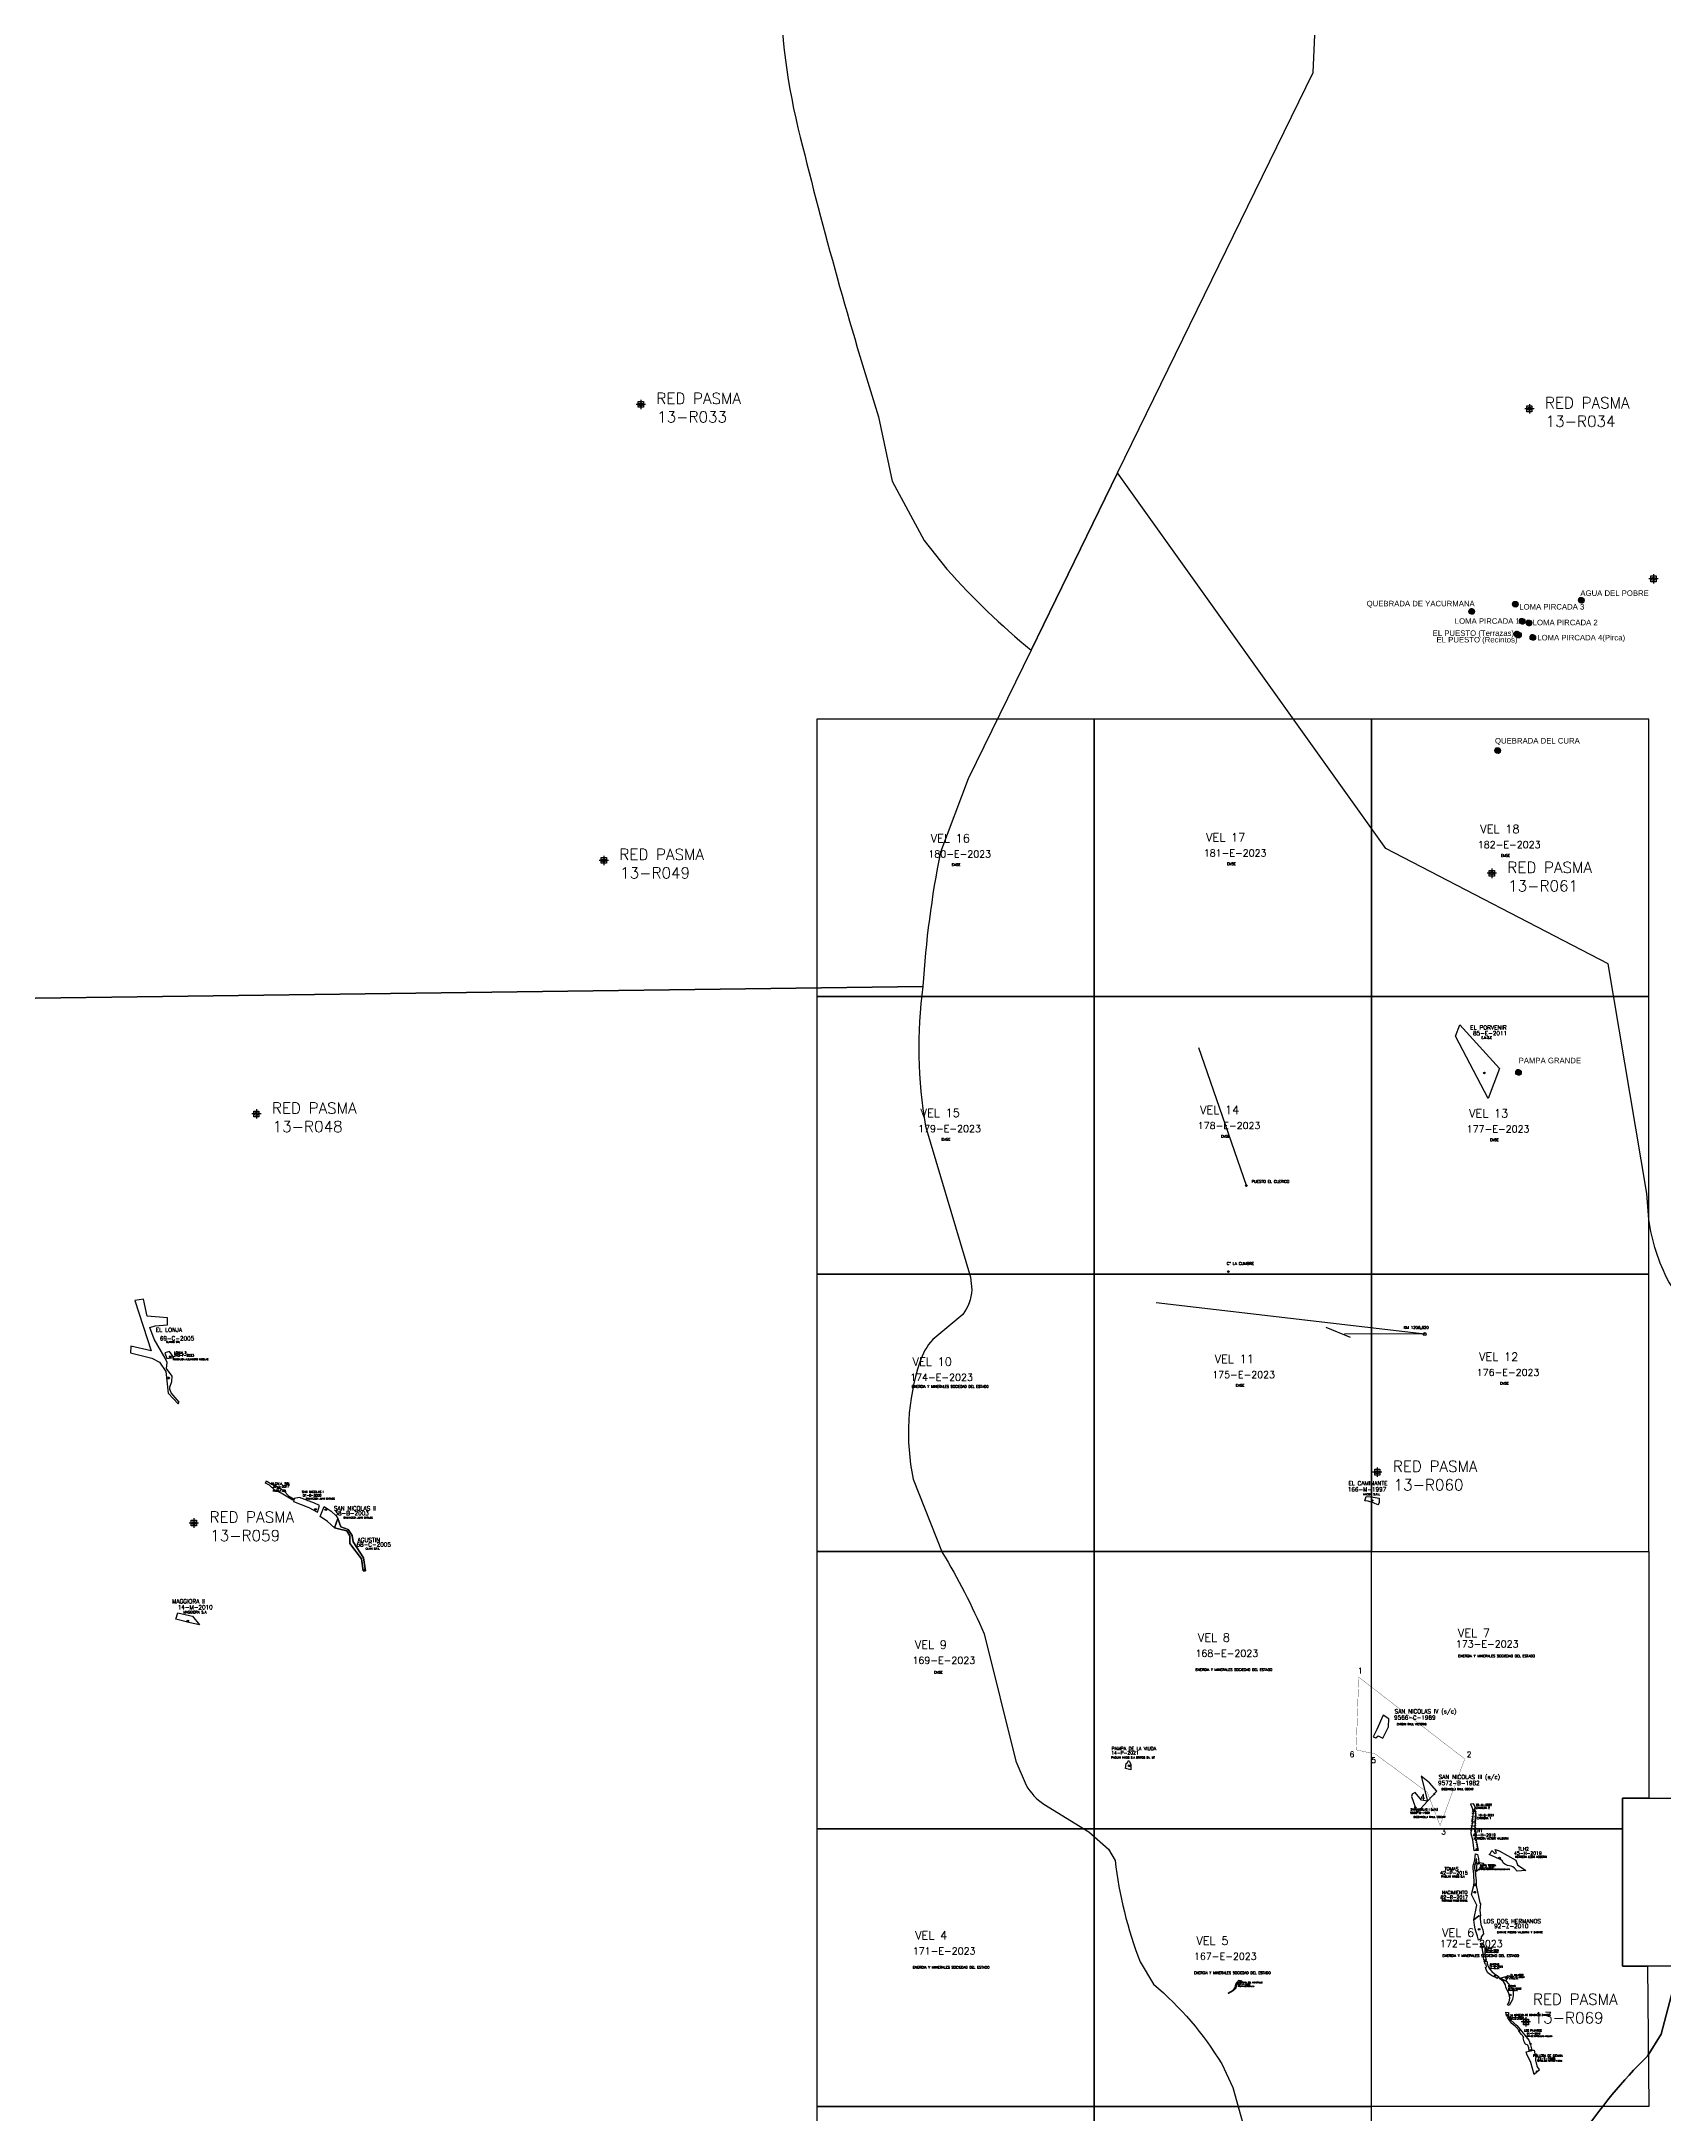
# Model space of a CAD drawing. Header units: metres. Extents: x -4406421 to 6012633, y 6449185 to 13337258.
# Drawn here: x 3349728 to 3408246, y 6749711 to 6824422 of the extents above; entities that cross this region are included whole.
import ezdxf

# ---------------------------------------------------------------- set-up
doc = ezdxf.new("R2010")
doc.units = ezdxf.units.M
doc.header["$LTSCALE"] = 20
doc.header["$MEASUREMENT"] = 0
for name, color, linetype in [('CAMINOS', 7, 'CONTINUOUS'), ('CANTERAS', 6, 'CONTINUOUS'), ('CANTERAS-SC', 6, 'CONTINUOUS'), ('CATEOS', 7, 'CONTINUOUS'), ('LIMDEP', 9, 'CONTINUOUS'), ('LINEA DE RIVERA', 160, 'CONTINUOUS'), ('MANIFEST-TEMP', 3, 'CONTINUOUS'), ('P.A.S.M.A puntos', 241, 'CONTINUOUS'), ('ZONAS', 5, 'CONTINUOUS')]:
    doc.layers.add(name, color=color, linetype=linetype)
doc.layers.add('TITULARES', color=7, linetype='CONTINUOUS', true_color=0x04fbc6)
doc.styles.add('ROMANS', font='romans.shx', dxfattribs={"oblique": 1.17516e-08, "height": 3})
pattern_1 = [(45, (0, 0), (-0.0883883476483, 0.0883883476483), [])]

msp = doc.modelspace()

# ---------------------------------------------------------------- hatches: boundary and pattern name
at = {"layer": 'ZONAS', "ltscale": 100}
h = msp.add_hatch(dxfattribs=at)
h.set_pattern_fill('ANSI31', color=256, style=0)
h.set_pattern_definition(pattern_1)
h.paths.add_polyline_path([(3401195, 6803882, 1), (3401395, 6803882, 1)])
h = msp.add_hatch(dxfattribs=at)
h.set_pattern_fill('ANSI31', color=256, style=0)
h.set_pattern_definition(pattern_1)
h.paths.add_polyline_path([(3402765, 6804142, 1), (3402965, 6804142, 1)])
h = msp.add_hatch(dxfattribs=at)
h.set_pattern_fill('ANSI31', color=256, style=0)
h.set_pattern_definition(pattern_1)
h.paths.add_polyline_path([(3405348, 6804285, 1), (3405148, 6804285, 1)])
h = msp.add_hatch(dxfattribs=at)
h.set_pattern_fill('ANSI31', color=256, style=0)
h.set_pattern_definition(pattern_1)
h.paths.add_polyline_path([(3403014, 6803528, 1), (3403214, 6803528, 1)])
h = msp.add_hatch(dxfattribs=at)
h.set_pattern_fill('ANSI31', color=256, style=0)
h.set_pattern_definition(pattern_1)
h.paths.add_polyline_path([(3403458, 6803468, 1), (3403258, 6803468, 1)])
h = msp.add_hatch(dxfattribs=at)
h.set_pattern_fill('ANSI31', color=256, style=0)
h.set_pattern_definition(pattern_1)
h.paths.add_polyline_path([(3402828, 6803065, 1), (3403028, 6803065, 1)])
h = msp.add_hatch(dxfattribs=at)
h.set_pattern_fill('ANSI31', color=256, style=0)
h.set_pattern_definition(pattern_1)
h.paths.add_polyline_path([(3403082, 6803034, 0.359199), (3403001, 6803132, -0.18858), (3403028, 6803065, -0.471455), (3402909, 6802966, 0.68268)])
h = msp.add_hatch(dxfattribs=at)
h.set_pattern_fill('ANSI31', color=256, style=0)
h.set_pattern_definition(pattern_1)
h.paths.add_polyline_path([(3403398, 6802946, 1), (3403598, 6802946, 1)])
h = msp.add_hatch(dxfattribs=at)
h.set_pattern_fill('ANSI31', color=256, style=0)
h.set_pattern_definition(pattern_1)
h.paths.add_polyline_path([(3402332, 6798871, 1), (3402132, 6798871, 1)])
h = msp.add_hatch(dxfattribs=at)
h.set_pattern_fill('ANSI31', color=256, style=0)
h.set_pattern_definition(pattern_1)
h.paths.add_polyline_path([(3402880, 6787269, 1), (3403080, 6787269, 1)])

# ---------------------------------------------------------------- linework, layer by layer
at = {"layer": 'CAMINOS', "ltscale": 100}
for points in [[(3393171, 6783190), (3391461, 6788154)], [(3399599, 6777840), (3389917, 6778962)], [(3396920, 6777720), (3396041, 6778081)], [(3399599, 6777840), (3396702, 6777844)]]:
    msp.add_lwpolyline(points, dxfattribs=at)
for centre in [(3393171, 6783190), (3392521, 6780090)]:
    msp.add_circle(centre, 30, dxfattribs=at)
at = {"layer": 'CAMINOS', "linetype": 'Continuous'}
msp.add_circle((3399599, 6777840), 50, dxfattribs=at)
at = {"layer": 'CANTERAS', "ltscale": 100}
for points in [[(3400860, 6788988), (3402301, 6787406), (3401882, 6786333), (3400712, 6788578)], [(3354400, 6775717), (3354358, 6775857), (3354354, 6775924), (3354424, 6776130), (3354440, 6776319), (3354240, 6776592), (3354256, 6776809), (3354194, 6776964), (3353795, 6777652), (3353630, 6778074), (3353830, 6778134), (3354270, 6778176), (3354273, 6778422), (3353541, 6778479), (3353405, 6779102), (3353096, 6779044), (3353679, 6777236), (3352949, 6777397), (3352943, 6777157), (3353714, 6776974), (3353984, 6776827), (3354213, 6776490), (3354293, 6775711), (3354652, 6775324), (3354696, 6775386)], [(3354253, 6776963), (3354499, 6776991), (3354339, 6777209), (3354174, 6777158)], [(3358791, 6771856), (3358617, 6771965), (3358374, 6772105), (3358137, 6772213), (3357949, 6772387), (3357806, 6772469), (3357841, 6772554), (3357983, 6772451), (3358292, 6772316), (3358482, 6772177), (3358647, 6771999), (3358807, 6771908)], [(3359678, 6771414), (3359750, 6771665), (3359567, 6771746), (3359035, 6771945), (3358842, 6771907), (3358819, 6771803), (3359365, 6771589)], [(3359919, 6771621), (3360170, 6771453), (3360349, 6771284), (3360414, 6771188), (3360299, 6770854), (3360047, 6771085), (3359777, 6771262)], [(3354571, 6767565), (3354645, 6767793), (3355068, 6767695), (3355180, 6767670), (3355428, 6767355), (3355093, 6767437)], [(3388923, 6762469), (3388938, 6762447), (3389002, 6762339), (3389007, 6762139), (3388813, 6762184), (3388830, 6762365), (3388887, 6762400)], [(3401923, 6759077), (3401946, 6759102), (3401968, 6759135), (3402015, 6759225), (3402131, 6759116), (3402182, 6759139), (3402135, 6759260), (3402286, 6759211), (3402884, 6758883), (3402939, 6758707), (3403240, 6758507), (3402933, 6758479), (3402841, 6758596), (3402782, 6758639), (3402712, 6758664), (3402581, 6758688), (3402493, 6758736), (3402431, 6758786), (3402408, 6758837), (3402322, 6758916), (3402298, 6758920)], [(3401718, 6758776), (3401686, 6758664), (3401612, 6758579), (3401543, 6758534), (3401446, 6758452), (3401437, 6758468), (3401478, 6758521), (3401478, 6758661), (3401488, 6758723), (3401470, 6758877), (3401477, 6758916), (3401458, 6758930), (3401423, 6758728), (3401372, 6758751), (3401411, 6758888), (3401414, 6759002), (3401428, 6759105), (3401504, 6759080), (3401539, 6758942), (3401549, 6758799)], [(3401369, 6756723), (3401475, 6757253), (3401284, 6757642), (3401367, 6757966), (3401456, 6757968), (3401589, 6757340), (3401607, 6757302), (3401583, 6757072), (3401607, 6756871), (3401593, 6756865), (3401547, 6756869)], [(3401539, 6755996), (3401497, 6756145), (3401446, 6756317), (3401417, 6756402), (3401394, 6756537), (3401369, 6756723), (3401547, 6756869), (3401593, 6756865), (3401596, 6756761), (3401626, 6756561), (3401698, 6756362), (3401714, 6756229), (3401636, 6756113), (3401631, 6756040)], [(3401684, 6755904), (3401711, 6755848), (3401770, 6755738), (3401772, 6755567), (3401767, 6755496), (3401816, 6755272), (3401733, 6755279), (3401715, 6755399), (3401717, 6755477), (3401700, 6755557), (3401681, 6755675), (3401605, 6755881)], [(3401787, 6755116), (3401747, 6755237), (3401833, 6755238), (3401862, 6755101), (3401885, 6755053), (3401915, 6755003), (3401952, 6754955), (3402019, 6754862), (3402111, 6754777), (3402282, 6754670), (3402215, 6754609), (3402142, 6754659), (3402048, 6754692), (3401966, 6754746), (3401879, 6754819), (3401832, 6754900), (3401792, 6755016), (3401826, 6755032), (3401816, 6755117)], [(3402324, 6754630), (3402524, 6754681), (3402561, 6754673), (3402598, 6754717), (3402640, 6754714), (3402669, 6754677), (3402595, 6754654), (3402559, 6754600), (3402517, 6754532)], [(3393000, 6754524), (3392951, 6754507), (3392868, 6754451), (3392817, 6754395), (3392787, 6754276), (3392690, 6754165), (3392615, 6754123), (3392523, 6754074), (3392511, 6754090), (3392559, 6754122), (3392604, 6754142), (3392675, 6754182), (3392742, 6754249), (3392768, 6754284), (3392792, 6754412), (3392910, 6754558)], [(3402287, 6754612), (3402310, 6754637), (3402540, 6754520), (3402736, 6754282), (3402792, 6754160), (3402786, 6754005), (3402764, 6753862), (3402649, 6753639), (3402586, 6753664), (3402639, 6753757), (3402667, 6753920), (3402636, 6754088), (3402527, 6754284), (3402508, 6754388), (3402441, 6754500), (3402356, 6754569)], [(3402623, 6753391), (3402619, 6753248), (3402702, 6753109), (3402923, 6752914), (3403056, 6752762), (3402997, 6752728), (3402952, 6752798), (3402868, 6752889), (3402740, 6752998), (3402670, 6753085), (3402594, 6753201), (3402535, 6753327), (3402523, 6753403)], [(3403056, 6752762), (3403300, 6752447), (3403352, 6752387), (3403397, 6752276), (3403465, 6752031), (3403370, 6752002), (3403348, 6752119), (3403312, 6752214), (3403233, 6752246), (3403181, 6752326), (3403148, 6752474), (3403168, 6752495), (3403080, 6752602), (3402997, 6752728)]]:
    msp.add_lwpolyline(points, close=True, dxfattribs=at)
at = {"layer": 'CANTERAS', "linetype": 'Continuous'}
for points in [[(3397493, 6771983), (3397641, 6771971), (3397746, 6771955), (3397953, 6771923), (3397953, 6771805), (3397954, 6771771), (3397951, 6771730), (3397904, 6771690), (3397750, 6771760), (3397558, 6771819), (3397446, 6771825)], [(3361325, 6769311), (3361266, 6769737), (3360849, 6770292), (3360842, 6770570), (3360737, 6770750), (3360488, 6770807), (3360299, 6770854), (3360414, 6771188), (3360521, 6770897), (3360792, 6770801), (3360931, 6770577), (3360967, 6770352), (3361337, 6769777), (3361412, 6769302)], [(3398293, 6763681), (3398304, 6763973), (3398100, 6764100), (3397871, 6763586), (3397735, 6763319), (3397840, 6763290), (3397927, 6763356), (3398089, 6763270)], [(3399700, 6761000), (3399483, 6761038), (3399258, 6761317), (3399150, 6761259), (3399128, 6761169), (3399331, 6760593)], [(3403742, 6751321), (3403547, 6751150), (3403421, 6751582), (3403277, 6751891), (3403263, 6751971), (3403364, 6751997), (3403439, 6752018), (3403499, 6752032), (3403547, 6752025), (3403562, 6751974), (3403564, 6751884), (3403622, 6751893), (3403620, 6751881), (3403596, 6751715), (3403597, 6751687), (3403599, 6751650), (3403604, 6751620), (3403641, 6751462), (3403652, 6751428), (3403709, 6751346)]]:
    msp.add_lwpolyline(points, close=True, dxfattribs=at)
for points in [[(3360414, 6771188), (3360299, 6770854), (3360488, 6770807), (3360737, 6770750), (3360842, 6770570), (3360849, 6770292), (3361266, 6769737), (3361325, 6769311), (3361412, 6769302), (3361337, 6769777), (3360967, 6770352), (3360931, 6770577), (3360792, 6770801), (3360521, 6770897), (3360414, 6771188)], [(3399474, 6761907), (3399700, 6761000), (3400039, 6761362), (3399772, 6761661), (3399474, 6761907)]]:
    msp.add_lwpolyline(points, dxfattribs=at)
at = {"layer": 'CANTERAS', "color": 6, "ltscale": 100}
for points in [[(3401296, 6760127), (3401410, 6760107), (3401441, 6759636), (3401452, 6759581), (3401526, 6759225), (3401386, 6759214), (3401340, 6759612), (3401274, 6759823)], [(3401456, 6757968), (3401367, 6757966), (3401380, 6758115), (3401367, 6758310), (3401371, 6758388), (3401351, 6758572), (3401351, 6758654), (3401359, 6758738), (3401368, 6758750), (3401402, 6758736), (3401393, 6758645), (3401394, 6758574), (3401435, 6758396), (3401433, 6758321), (3401450, 6758149)]]:
    msp.add_lwpolyline(points, close=True, dxfattribs=at)
at = {"layer": 'CANTERAS', "ltscale": 100}
for centre in [(3401749, 6787248), (3354372, 6777021), (3358262, 6772277), (3359980, 6771512), (3355003, 6767495), (3388941, 6762281), (3401479, 6759268), (3401544, 6758762), (3402298, 6758953), (3401406, 6757725), (3401560, 6756384), (3401560, 6756384), (3401681, 6755755), (3402135, 6754705), (3402538, 6754647), (3392830, 6754431), (3402681, 6754018), (3402570, 6753296), (3403432, 6752029)]:
    msp.add_circle(centre, 30, dxfattribs=at)
at = {"layer": 'CANTERAS', "linetype": 'Continuous'}
for centre, radius in [((3354305, 6776255), 34.2), ((3397713, 6771839), 20), ((3361354, 6769336), 30), ((3399936, 6761253), 19.2), ((3403648, 6751265), 20)]:
    msp.add_circle(centre, radius, dxfattribs=at)
at = {"layer": 'CANTERAS'}
msp.add_circle((3359607, 6771521), 30, dxfattribs=at)
at = {"layer": 'CANTERAS', "color": 6, "linetype": 'Continuous'}
msp.add_circle((3399265, 6760782), 23.5, dxfattribs=at)
at = {"layer": 'CANTERAS', "color": 6, "ltscale": 100}
msp.add_circle((3392762, 6754258), 30, dxfattribs=at)
at = {"layer": 'CANTERAS-SC', "color": 3}
for points in [[(3401429, 6760625), (3401421, 6760662), (3401394, 6760676), (3401420, 6760782), (3401402, 6760833), (3401357, 6760907), (3401245, 6760892), (3401302, 6760786), (3401358, 6760638), (3401429, 6760625)], [(3401425, 6760261), (3401457, 6760481), (3401445, 6760586), (3401429, 6760618), (3401351, 6760627), (3401330, 6760485), (3401313, 6760362), (3401304, 6760262), (3401425, 6760261)]]:
    msp.add_lwpolyline(points, close=True, dxfattribs=at)
at = {"layer": 'CANTERAS-SC', "color": 11, "linetype": 'Continuous'}
msp.add_circle((3403412, 6752255), 20, dxfattribs=at)
at = {"layer": 'CATEOS', "color": 0, "ltscale": 100}
for points in [[(3377678, 6800003), (3377678, 6790003), (3387678, 6790003), (3387678, 6800003)], [(3387678, 6800003), (3387678, 6790003), (3397678, 6790003), (3397678, 6800003)], [(3397678, 6800003), (3397678, 6790003), (3407678, 6790003), (3407678, 6800003)], [(3377678, 6790003), (3377678, 6780003), (3387678, 6780003), (3387678, 6790003)], [(3387678, 6790003), (3387678, 6780003), (3397678, 6780003), (3397678, 6790003)], [(3397678, 6790003), (3397678, 6780003), (3407678, 6780003), (3407678, 6790003)], [(3377678, 6780003), (3377678, 6770003), (3387678, 6770003), (3387678, 6780003)], [(3387678, 6780003), (3387678, 6770003), (3397678, 6770003), (3397678, 6780003)], [(3397678, 6780003), (3397678, 6770003), (3407678, 6770003), (3407678, 6780003)], [(3377678, 6760003), (3377678, 6750003), (3387678, 6750003), (3387678, 6760003)], [(3397678, 6760003), (3406729, 6760003), (3406729, 6755053), (3407628, 6755053), (3407678, 6750003), (3397678, 6750003)], [(3377678, 6750003), (3377678, 6740003), (3387678, 6740003), (3387678, 6750003)]]:
    msp.add_lwpolyline(points, close=True, dxfattribs=at)
at = {"layer": 'CATEOS', "ltscale": 100}
for points in [[(3377678, 6770003), (3377678, 6760003), (3387678, 6760003), (3387678, 6770003)], [(3387678, 6770003), (3387678, 6760003), (3397678, 6760003), (3397678, 6770003)], [(3397678, 6770003), (3407678, 6770003), (3407678, 6761113), (3406729, 6761113), (3406729, 6760003), (3397678, 6760003)], [(3406729, 6755053), (3406729, 6761113), (3409274, 6761113), (3409274, 6762686), (3411451, 6762686), (3411451, 6763853), (3421847, 6763853), (3421847, 6760142), (3418642, 6760142), (3418642, 6756807), (3414454, 6756807), (3414454, 6755053)], [(3387678, 6760003), (3387678, 6750003), (3397678, 6750003), (3397678, 6760003)], [(3387678, 6750003), (3387678, 6740003), (3397678, 6740003), (3397678, 6750003)]]:
    msp.add_lwpolyline(points, close=True, dxfattribs=at)
at = {"layer": 'LIMDEP', "linetype": 'Continuous'}
for points in [[(3345834, 6866949), (3352844, 6865697), (3358293, 6862814, 0.043192), (3357970, 6858642, 0.198029), (3358837, 6856679, 0.054084), (3362053, 6854013, 0.016241), (3369874, 6849413, -0.035538), (3373071, 6847230, -0.126364), (3376633, 6842845, -0.089877), (3377364, 6838508), (3377262, 6836101), (3376572, 6830075), (3376365, 6826581, 0.061711), (3377088, 6820968, 0.016129), (3379909, 6810899), (3380401, 6808576), (3381555, 6806437), (3382376, 6805403, 0.039777), (3385410, 6802485), (3383145, 6797851), (3382138, 6795202, 0.034099), (3381506, 6790362), (3321181, 6789572)], [(3418179, 6833533), (3428297, 6808727), (3424468, 6786901, -0.061242), (3422987, 6785516, 0.126498), (3422118, 6784402), (3421215, 6781215), (3420851, 6780348), (3420539, 6778960, -0.033187), (3419016, 6775491, -0.145941), (3416155, 6772887), (3415252, 6774067), (3414899, 6774375), (3411301, 6776664), (3410165, 6777509, -0.051918), (3408396, 6779723, -0.085076), (3407677, 6781967), (3407611, 6782909), (3406209, 6791178), (3398192, 6795333), (3388528, 6808878), (3395572, 6823299), (3395897, 6830618)], [(3376365, 6826581, 0.061711), (3377088, 6820968, 0.016129), (3379909, 6810899), (3380401, 6808576), (3381555, 6806437), (3382376, 6805403, 0.039777), (3385410, 6802485), (3388528, 6808878), (3395572, 6823299), (3395897, 6830618)], [(3408396, 6779723, -0.085076), (3407677, 6781967), (3407611, 6782909), (3406209, 6791178), (3398192, 6795333), (3388528, 6808878), (3385410, 6802485), (3383145, 6797851), (3382138, 6795202, 0.034099), (3381506, 6790362, 0.076448), (3381606, 6785331), (3383220, 6779893), (3383274, 6779428, -0.141066), (3382942, 6778538), (3381861, 6777640, 0.11032), (3381392, 6776825, 0.130332), (3381154, 6772610), (3382203, 6769972, -0.035473), (3383711, 6767038), (3384856, 6762449), (3385235, 6761577, 0.110317), (3385863, 6760896), (3387487, 6759904), (3388193, 6759279), (3388439, 6758871, 0.065157), (3389340, 6755210), (3389824, 6754406, -0.082223), (3392279, 6751536), (3392676, 6750686), (3393319, 6748408, 0.091169)], [(3321181, 6789572), (3381506, 6790362, 0.076448), (3381606, 6785331), (3383220, 6779893), (3383274, 6779428, -0.141066), (3382942, 6778538), (3381861, 6777640, 0.11032), (3381392, 6776825, 0.130332), (3381154, 6772610), (3382203, 6769972, -0.035473), (3383711, 6767038), (3384856, 6762449), (3385235, 6761577, 0.110317), (3385863, 6760896), (3387487, 6759904), (3388193, 6759279), (3388439, 6758871, 0.065157), (3389340, 6755210), (3389824, 6754406, -0.082223), (3392279, 6751536), (3392676, 6750686), (3393319, 6748408, 0.091169)], [(3405226, 6748902, -0.05334), (3407629, 6751815), (3408128, 6752606), (3408599, 6754439)], [(3408599, 6754439), (3408128, 6752606), (3407629, 6751815, 0.05334), (3405226, 6748902)]]:
    msp.add_lwpolyline(points, format="xyb", dxfattribs=at)
at = {"layer": 'MANIFEST-TEMP', "color": 3, "ltscale": 100}
msp.add_lwpolyline([(3354571, 6767565), (3354645, 6767793), (3355068, 6767695), (3355180, 6767670), (3355428, 6767355), (3355093, 6767437)], close=True, dxfattribs=at)
at = {"layer": 'MANIFEST-TEMP', "color": 5, "ltscale": 100}
for points in [[(3401344, 6760693), (3401350, 6760659), (3401344, 6760618), (3401340, 6760554), (3401330, 6760460), (3401325, 6760352), (3401315, 6760291), (3401313, 6760198), (3401298, 6760124), (3401288, 6760034), (3401280, 6759956)], [(3401400, 6760696), (3401410, 6760664), (3401433, 6760623), (3401429, 6760552), (3401419, 6760455), (3401419, 6760350), (3401419, 6760294), (3401422, 6760195), (3401411, 6760121), (3401419, 6760032), (3401424, 6759965), (3401417, 6759892), (3401417, 6759833), (3401441, 6759636), (3401433, 6759615), (3401452, 6759581), (3401466, 6759518), (3401485, 6759431), (3401495, 6759363), (3401501, 6759302)]]:
    msp.add_lwpolyline(points, dxfattribs=at)
for centre, radius in [((3401344, 6760693), 9.01), ((3401344, 6760618), 9), ((3401350, 6760659), 10.1), ((3401400, 6760696), 9), ((3401410, 6760664), 9), ((3401433, 6760623), 9), ((3401280, 6759956), 9), ((3401288, 6760034), 9), ((3401298, 6760124), 9), ((3401313, 6760198), 9), ((3401315, 6760291), 9), ((3401325, 6760352), 9), ((3401330, 6760460), 9), ((3401340, 6760554), 9), ((3401411, 6760121), 9), ((3401417, 6759892), 9), ((3401419, 6760455), 9), ((3401419, 6760350), 9), ((3401419, 6760294), 9), ((3401419, 6760032), 9), ((3401422, 6760195), 9), ((3401424, 6759965), 9), ((3401429, 6760552), 9), ((3401419, 6759833), 9), ((3401433, 6759615), 9), ((3401441, 6759637), 9), ((3401452, 6759581), 9), ((3401466, 6759518), 9), ((3401485, 6759431), 9), ((3401495, 6759363), 9), ((3401501, 6759302), 9)]:
    msp.add_circle(centre, radius, dxfattribs=at)
at = {"layer": 'MANIFEST-TEMP', "color": 6, "ltscale": 100}
msp.add_circle((3401417, 6758015), 7.5, dxfattribs=at)
at = {"layer": 'P.A.S.M.A puntos', "ltscale": 100}
for p, q in [((3371338, 6811513), (3371338, 6811176)), ((3371338, 6811513), (3371338, 6811176)), ((3371507, 6811344), (3371169, 6811344)), ((3371507, 6811344), (3371169, 6811344)), ((3403543, 6811187), (3403205, 6811187)), ((3403543, 6811187), (3403205, 6811187)), ((3403374, 6811355), (3403374, 6811018)), ((3403374, 6811355), (3403374, 6811018)), ((3408016, 6805055), (3407678, 6805055)), ((3408016, 6805055), (3407678, 6805055)), ((3407847, 6805224), (3407847, 6804886)), ((3407847, 6805224), (3407847, 6804886)), ((3370004, 6795079), (3370004, 6794742)), ((3370004, 6795079), (3370004, 6794742)), ((3370173, 6794910), (3369836, 6794910)), ((3370173, 6794910), (3369836, 6794910)), ((3402188, 6794443), (3401851, 6794443)), ((3402188, 6794443), (3401851, 6794443)), ((3402019, 6794612), (3402019, 6794274)), ((3402019, 6794612), (3402019, 6794274)), ((3357647, 6785770), (3357309, 6785770)), ((3357647, 6785770), (3357309, 6785770)), ((3357478, 6785939), (3357478, 6785602)), ((3357478, 6785939), (3357478, 6785602)), ((3398057, 6772858), (3397720, 6772858)), ((3398057, 6772858), (3397720, 6772858)), ((3397889, 6773027), (3397889, 6772689)), ((3397889, 6773027), (3397889, 6772689)), ((3355224, 6771198), (3355224, 6770861)), ((3355224, 6771198), (3355224, 6770861)), ((3355393, 6771029), (3355056, 6771029)), ((3355393, 6771029), (3355056, 6771029)), ((3403251, 6753217), (3403251, 6752879)), ((3403251, 6753217), (3403251, 6752879)), ((3403419, 6753048), (3403082, 6753048)), ((3403419, 6753048), (3403082, 6753048))]:
    msp.add_line(p, q, dxfattribs=at)
for points in [[(3371245, 6811450), (3371431, 6811450), (3371431, 6811238), (3371245, 6811238)], [(3371245, 6811450), (3371431, 6811450), (3371431, 6811238), (3371245, 6811238)], [(3403281, 6811293), (3403467, 6811293), (3403467, 6811080), (3403281, 6811080)], [(3403281, 6811293), (3403467, 6811293), (3403467, 6811080), (3403281, 6811080)], [(3407754, 6805161), (3407940, 6805161), (3407940, 6804949), (3407754, 6804949)], [(3407754, 6805161), (3407940, 6805161), (3407940, 6804949), (3407754, 6804949)], [(3369912, 6795017), (3370097, 6795017), (3370097, 6794804), (3369912, 6794804)], [(3369912, 6795017), (3370097, 6795017), (3370097, 6794804), (3369912, 6794804)], [(3401927, 6794549), (3402112, 6794549), (3402112, 6794337), (3401927, 6794337)], [(3401927, 6794549), (3402112, 6794549), (3402112, 6794337), (3401927, 6794337)], [(3357385, 6785876), (3357571, 6785876), (3357571, 6785664), (3357385, 6785664)], [(3357385, 6785876), (3357571, 6785876), (3357571, 6785664), (3357385, 6785664)], [(3397796, 6772964), (3397981, 6772964), (3397981, 6772752), (3397796, 6772752)], [(3397796, 6772964), (3397981, 6772964), (3397981, 6772752), (3397796, 6772752)], [(3355132, 6771135), (3355317, 6771135), (3355317, 6770923), (3355132, 6770923)], [(3355132, 6771135), (3355317, 6771135), (3355317, 6770923), (3355132, 6770923)], [(3403158, 6753154), (3403343, 6753154), (3403343, 6752942), (3403158, 6752942)], [(3403158, 6753154), (3403343, 6753154), (3403343, 6752942), (3403158, 6752942)]]:
    msp.add_lwpolyline(points, close=True, dxfattribs=at)
for centre in [(3371338, 6811344), (3371338, 6811344), (3403374, 6811187), (3403374, 6811187), (3407847, 6805055), (3407847, 6805055), (3370004, 6794910), (3370004, 6794910), (3402019, 6794443), (3402019, 6794443), (3357478, 6785770), (3357478, 6785770), (3397889, 6772858), (3397889, 6772858), (3355224, 6771029), (3355224, 6771029), (3403251, 6753048), (3403251, 6753048)]:
    msp.add_circle(centre, 60, dxfattribs=at)
at = {"layer": 'ZONAS', "linetype": 'Continuous', "const_width": 10}
msp.add_lwpolyline([(3401043, 6762526), (3400153, 6760125), (3399688, 6761328), (3397817, 6762703), (3397129, 6762854), (3397220, 6765472), (3401043, 6762526)], dxfattribs=at)
at = {"layer": 'ZONAS', "ltscale": 100}
for centre in [(3401295, 6803882), (3402865, 6804142), (3405248, 6804285), (3403114, 6803528), (3403358, 6803468), (3402928, 6803065), (3403498, 6802946), (3402232, 6798871), (3402980, 6787269)]:
    msp.add_circle(centre, 100, dxfattribs=at)
at = {"layer": 'ZONAS', "color": 2, "ltscale": 100}
msp.add_circle((3402982, 6803034), 100, dxfattribs=at)

# ---------------------------------------------------------------- texts
at = {"layer": 'CAMINOS', "linetype": 'Continuous', "style": 'ROMANS', "oblique": 0}
for s, p in [('PUESTO EL CLERIGO', (3393358, 6783289)), ('C° LA CUMBRE', (3392466, 6780330)), ('KM 1206,620', (3398839, 6778024))]:
    msp.add_text(s, height=100, dxfattribs=at).set_placement(p)
at = {"layer": 'CANTERAS', "linetype": 'Continuous', "style": 'ROMANS', "oblique": 0}
for s, height, p in [('EL PORVENIR', 150, (3401242, 6788811)), ('85-E-2011', 150, (3401341, 6788606)), ('EL LONJA', 150, (3353852, 6777915)), ('69-C-2005', 150, (3353996, 6777607)), ('CLANKS SRL', 60, (3354225, 6777526)), ('240-F-2023', 80, (3354508, 6777031)), ('LONJA 2', 80, (3354508, 6777127)), ('FONZALIDA ALEJANDRO NICOLAS', 60, (3354461, 6776897)), ('IN.CIV.A. SRL', 80, (3358008, 6772405)), ('30-I-2017', 80, (3358056, 6772303)), ('IN.CIV.A SRL', 60, (3358069, 6772166)), ('SAN NICOLAS I', 80, (3359119, 6772112)), ('01-B-2000', 80, (3359156, 6771985)), ('BALMACEDA JUAN CARLOS', 60, (3359256, 6771877)), ('166-M-1997', 150, (3396825, 6772166)), ('EL CAMINANTE', 150, (3396845, 6772387)), ('MACON S.R.L.', 70, (3397378, 6772028)), ('SAN NICOLAS II', 150, (3360271, 6771483)), ('38-B-2003', 150, (3360291, 6771309)), ('BALMACEDA JUAN CARLOS', 60, (3360622, 6771186)), ('AGUSTIN', 150, (3361124, 6770342)), ('68-C-2005', 150, (3361087, 6770178)), ('CLANK S.R.L.', 60, (3361417, 6770074)), ('MAGGIORA II', 150, (3354436, 6768132)), ('14-M-2010', 150, (3354642, 6767917)), ('MAGGIORA S.A', 90, (3354843, 6767770)), ('9566-C-1989', 150, (3398494, 6763943)), ('SAN NICOLAS IV (s/c)', 150, (3398514, 6764165)), ('CARDIN RAUL VICTORIO', 70, (3398593, 6763740)), ('PAMPA DE LA VIUDA', 120, (3388312, 6762840)), ('PAOLINI HNOS S.A BRITOS SA. UT', 70, (3388301, 6762540)), ('14-P-2021', 120, (3388297, 6762687)), ('9572-B-1982', 150, (3400082, 6761583)), ('SAN NICOLAS III (s/c)', 150, (3400102, 6761804)), ('BIZZANELLI RAUL OSCAR', 70, (3400208, 6761405)), ('9565-B-1989', 70, (3399079, 6760554)), ('SAN NICOLAS I (s/c)', 70, (3399087, 6760674)), ('BIZZANELLI RAUL OSCAR', 70, (3399198, 6760400)), ('TLH1', 100, (3401361, 6759887)), ('44-H-2019', 100, (3401330, 6759735)), ('HERRERA VICTOR VALENTIN', 70, (3401366, 6759627)), ('45-H-2019', 120, (3402821, 6759070)), ('TLH2', 120, (3402966, 6759223)), ('42-P-2015', 120, (3400158, 6758358)), ('TOMAS', 120, (3400302, 6758511)), ('GL. CARBEL INGENIERO CIVIL CONSTRUCCIONES SACIFIC', 30, (3401543, 6758534)), ('154-G-2021', 60, (3401564, 6758579)), ('SANTA TERESA', 60, (3401593, 6758657)), ('HERRERA LEON AGUSTIN', 70, (3402857, 6758963)), ('PAOLINI HNOS S.A', 70, (3400193, 6758250)), ('NACIMIENTO', 120, (3400217, 6757658)), ('82-R-2017', 120, (3400170, 6757483)), ('RODRIGUEZ PABLO GABRIEL', 50, (3400220, 6757393)), ('LOS DOS HERMANOS', 150, (3401721, 6756605)), ('92-Z-2010', 150, (3402103, 6756429)), ('ZARATE PEDRO VALENTIN Y ZARATE', 70, (3402205, 6756243)), ('166-A-2021', 60, (3401747, 6755598)), ('ALAMO CRISTIAN DANILO', 30, (3401770, 6755544)), ('ALAMO', 60, (3401776, 6755676)), ('11-S-2022', 60, (3401925, 6755015)), ('SAN MIGUEL SRL', 30, (3401949, 6754961)), ('CHECHO', 60, (3401955, 6755093)), ('102-S-2024', 60, (3402658, 6754635)), ('EL MILAGRO', 60, (3402688, 6754713)), ('QUEBRADA DEL MEMBRILLO', 50, (3392839, 6754447)), ('137-P-2022', 50, (3392849, 6754369)), ('PAOLINI HNOS SA BRITOS SA', 30, (3392873, 6754314)), ('12-S-2022', 60, (3402589, 6754219)), ('LUCHO', 60, (3402607, 6754308)), ('SAN MIGUEL SRL', 30, (3402616, 6754173)), ('SAN MIGUEL SRL', 30, (3402638, 6754589)), ('53-G-2026', 60, (3402671, 6753181)), ('LA INDIECITA DE GONZALEZ ZAMORA', 60, (3402689, 6753270)), ('GONZALEZ OSVALDO MARTIN', 30, (3402698, 6753135)), ('LOS PAJAROS', 70, (3403181, 6752705)), ('01-T-2019', 60, (3403284, 6752600)), ('POLLERA DE GITANA', 80, (3403506, 6751790)), ('21-T-1998', 80, (3403664, 6751683))]:
    msp.add_text(s, height=height, dxfattribs=at).set_placement(p)
at = {"layer": 'CANTERAS-SC', "color": 3, "linetype": 'Continuous', "style": 'ROMANS', "oblique": 0}
for s, p in [('CANTERA 2', (3401437, 6760728)), ('19-M-2022', (3401434, 6760836)), ('CANTERA 1', (3401484, 6760353)), ('12-S-2021', (3401532, 6760465))]:
    msp.add_text(s, height=70, dxfattribs=at).set_placement(p)
at = {"layer": 'CATEOS', "linetype": 'Continuous', "style": 'ROMANS', "oblique": 0}
for s, height, p in [('VEL 16', 300, (3381790, 6795557)), ('VEL 17', 300, (3391718, 6795590)), ('VEL 18', 300, (3401600, 6795889)), ('180-E-2023', 250, (3381705, 6795017)), ('181-E-2023', 250, (3391633, 6795050)), ('182-E-2023', 250, (3401515, 6795349)), ('VEL 14', 300, (3391501, 6785769)), ('179-E-2023', 250, (3381338, 6785120)), ('VEL 15', 300, (3381423, 6785660)), ('178-E-2023', 250, (3391415, 6785229)), ('177-E-2023', 250, (3401114, 6785103)), ('VEL 13', 300, (3401200, 6785643)), ('VEL 11', 300, (3392027, 6776794)), ('VEL 12', 300, (3401559, 6776869)), ('174-E-2023', 250, (3381049, 6776153)), ('VEL 10', 300, (3381134, 6776693)), ('175-E-2023', 250, (3391941, 6776254)), ('176-E-2023', 250, (3401474, 6776329)), ('VEL 9', 300, (3381217, 6766492)), ('VEL 8', 300, (3391422, 6766752)), ('173-E-2023', 250, (3400722, 6766546)), ('VEL 7', 300, (3400796, 6766918)), ('169-E-2023', 250, (3381132, 6765952)), ('168-E-2023', 250, (3391336, 6766212)), ('VEL 4', 300, (3381228, 6756021)), ('VEL 6', 300, (3400225, 6756117)), ('171-E-2023', 250, (3381143, 6755481)), ('167-E-2023', 250, (3391280, 6755286)), ('VEL 5', 300, (3391366, 6755826)), ('172-E-2023', 250, (3400151, 6755745))]:
    msp.add_text(s, height=height, dxfattribs=at).set_placement(p)
at = {"layer": 'LINEA DE RIVERA', "linetype": 'Continuous', "style": 'ROMANS', "oblique": 0}
for s, p in [('190', (3401314, 6760688)), ('187', (3401321, 6760656)), ('195', (3401413, 6760693)), ('183', (3401419, 6760666)), ('182', (3401441, 6760623)), ('103', (3401252, 6759952)), ('118', (3401257, 6760032)), ('119', (3401268, 6760120)), ('141', (3401284, 6760288)), ('139', (3401283, 6760196)), ('158', (3401294, 6760349)), ('159', (3401300, 6760457)), ('174', (3401311, 6760614)), ('173', (3401311, 6760551)), ('151', (3401422, 6760360)), ('125', (3401427, 6760121)), ('150', (3401428, 6760293)), ('111', (3401428, 6760037)), ('164', (3401430, 6760453)), ('127', (3401430, 6760199)), ('96', (3401434, 6759895)), ('109', (3401435, 6759963)), ('166', (3401439, 6760551)), ('95', (3401432, 6759837)), ('66', (3401444, 6759613)), ('82', (3401451, 6759633)), ('65', (3401460, 6759587)), ('44', (3401473, 6759523)), ('43', (3401495, 6759439)), ('24', (3401505, 6759367)), ('23', (3401514, 6759305))]:
    msp.add_text(s, height=5, dxfattribs=at).set_placement(p)
at = {"layer": 'P.A.S.M.A puntos', "linetype": 'Continuous', "style": 'ROMANS', "oblique": 0}
for s, p in [('RED PASMA', (3371900, 6811358)), ('RED PASMA', (3371900, 6811358)), ('RED PASMA', (3403935, 6811200)), ('RED PASMA', (3403935, 6811200)), ('13-R033', (3371926, 6810691)), ('13-R033', (3371926, 6810691)), ('13-R034', (3403961, 6810534)), ('13-R034', (3403961, 6810534)), ('RED PASMA', (3370566, 6794924)), ('RED PASMA', (3370566, 6794924)), ('13-R049', (3370592, 6794258)), ('13-R049', (3370592, 6794258)), ('RED PASMA', (3402581, 6794456)), ('RED PASMA', (3402581, 6794456)), ('13-R061', (3402607, 6793790)), ('13-R061', (3402607, 6793790)), ('RED PASMA', (3358040, 6785784)), ('RED PASMA', (3358040, 6785784)), ('13-R048', (3358066, 6785117)), ('13-R048', (3358066, 6785117)), ('RED PASMA', (3398450, 6772871)), ('RED PASMA', (3398450, 6772871)), ('13-R060', (3398476, 6772205)), ('13-R060', (3398476, 6772205)), ('RED PASMA', (3355786, 6771043)), ('RED PASMA', (3355786, 6771043)), ('13-R059', (3355812, 6770376)), ('13-R059', (3355812, 6770376)), ('RED PASMA', (3403503, 6753664)), ('RED PASMA', (3403503, 6753664)), ('13-R069', (3403529, 6752997)), ('13-R069', (3403529, 6752997))]:
    msp.add_text(s, height=400, dxfattribs=at).set_placement(p)
at = {"layer": 'TITULARES', "color": 160, "linetype": 'Continuous', "style": 'ROMANS'}
for s, height, p in [('EMSE', 90, (3402356, 6795040)), ('EMSE', 90, (3382546, 6794708)), ('EMSE', 90, (3392474, 6794741)), ('E.M.S.E', 80, (3401640, 6788483)), ('EMSE', 90, (3382179, 6784811)), ('EMSE', 90, (3392256, 6784920)), ('EMSE', 90, (3401955, 6784794)), ('ENERGIA Y MINERALES SOCIEDAD DEL ESTADO', 90, (3381111, 6775903)), ('EMSE', 90, (3392782, 6775945)), ('EMSE', 90, (3402315, 6776020)), ('ENERGIA Y MINERALES SOCIEDAD DEL ESTADO', 90, (3400807, 6766193)), ('EMSE', 90, (3381905, 6765605)), ('ENERGIA Y MINERALES SOCIEDAD DEL ESTADO', 90, (3391336, 6765700)), ('ENERGIA Y MINERALES SOCIEDAD DEL ESTADO', 90, (3400236, 6755392)), ('ENERGIA Y MINERALES SOCIEDAD DEL ESTADO', 90, (3381143, 6754969)), ('ENERGIA Y MINERALES SOCIEDAD DEL ESTADO', 90, (3391280, 6754774))]:
    msp.add_text(s, height=height, dxfattribs=at).set_placement(p)
at = {"layer": 'TITULARES', "color": 6, "linetype": 'Continuous', "style": 'ROMANS', "oblique": 0}
for s, p in [('TAPIA DE TORRES LUISA NICOLASA', (3403275, 6752515)), ('TORRES JOSE VENANCIO Y SOCIO', (3403655, 6751626))]:
    msp.add_text(s, height=40, dxfattribs=at).set_placement(p)
at = {"layer": 'ZONAS', "ltscale": 100, "char_height": 200, "attachment_point": 1, "style": 'ROMANS'}
for s, insert, width in [('{\\fArial|b0|i0|c0|p34;QUEBRADA DE YACURMANA}', (3397505, 6804264), 3906), ('{\\fArial|b0|i0|c0|p34;LOMA PIRCADA 3}', (3403009, 6804150), 3906), ('{\\fArial|b0|i0|c0|p34;AGUA DEL POBRE}', (3405211, 6804640), 3906), ('{\\fArial|b0|i0|c0|p34;EL PUESTO (Terrazas)}', (3399886, 6803198), 3906), ('{\\fArial|b0|i0|c0|p34;LOMA PIRCADA 1}', (3400683, 6803635), 3906), ('{\\fArial|b0|i0|c0|p34;LOMA PIRCADA 2}', (3403493, 6803583), 3906), ('{\\fArial|b0|i0|c0|p34;EL PUESTO (Recintos)}', (3400025, 6802963), 3906), ('{\\fArial|b0|i0|c0|p34;LOMA PIRCADA 4(Pirca)}', (3403658, 6803037), 3906), ('{\\fArial|b0|i0|c0|p34;QUEBRADA DEL CURA}', (3402132, 6799321), 3399.24), ('{\\fArial|b0|i0|c0|p34;PAMPA GRANDE}', (3402985, 6787796), 3399.24)]:
    msp.add_mtext(s, dxfattribs=dict(at, insert=insert, width=width))
at = {"layer": 'ZONAS', "linetype": 'Continuous', "char_height": 200, "width": 770.35, "attachment_point": 1, "rotation": 0, "style": 'ROMANS'}
for s, insert in [('1', (3397194, 6765811)), ('6', (3396889, 6762792)), ('5', (3397670, 6762581)), ('2', (3401114, 6762787)), ('4', (3399444, 6761251)), ('3', (3400193, 6760004))]:
    msp.add_mtext(s, dxfattribs=dict(at, insert=insert))

doc.saveas('drawing.dxf')
